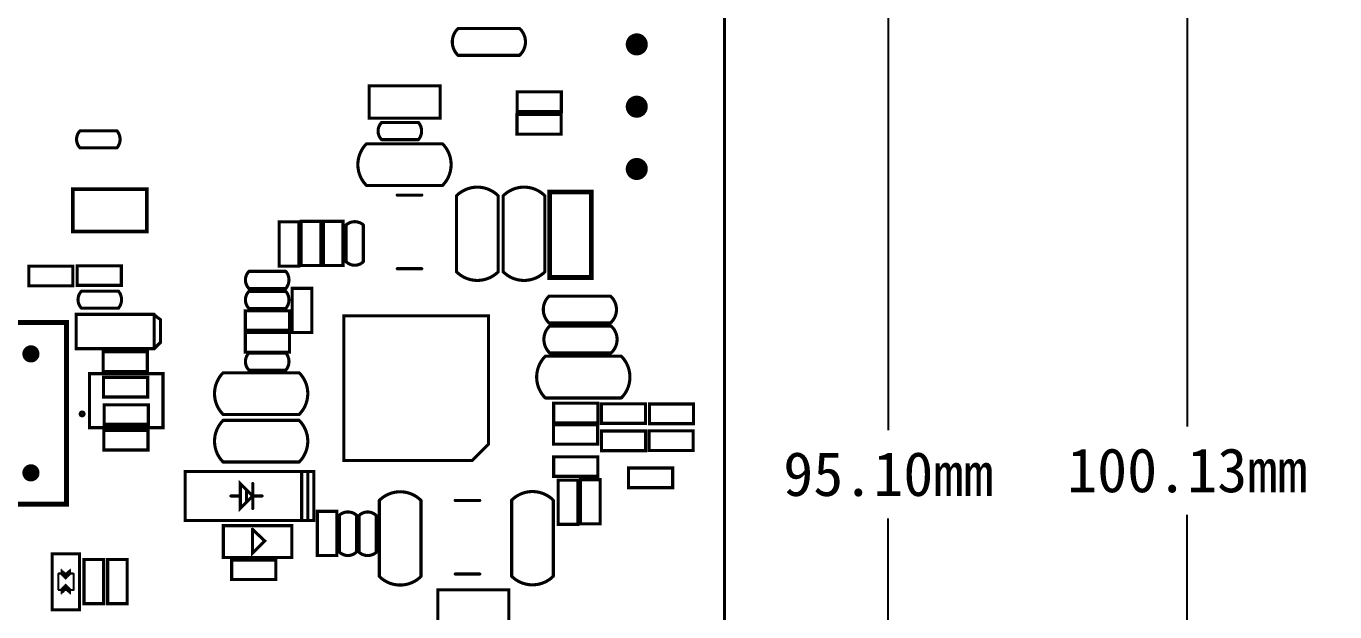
# Model space of a CAD drawing. Extents: x -62 to 25, y -8 to 106.
# Drawn here: x -28.5 to 24.9, y 44.3 to 68.2 of the extents above; entities that cross this region are included whole.
import ezdxf

# ---------------------------------------------------------------- set-up
doc = ezdxf.new("R2010")
doc.units = 0
doc.header["$MEASUREMENT"] = 0
for name, pattern in [('KEEPOUT_00001000$0', [2, 1, 1]), ('TRMIDX_0', [2, 1, 1]), ('TRMIDX_1', [2, 1, 1])]:
    doc.linetypes.add(name, pattern=pattern)
doc.layers.get('0').update_dxf_attribs({"linetype": 'CONTINUOUS'})
doc.layers.get('Defpoints').update_dxf_attribs({"linetype": 'CONTINUOUS'})
for name, color, linetype in [('BOARD_OUTLINE_00', 254, 'CONTINUOUS'), ('DRIL_NPLTE_THRU_01', 3, 'CONTINUOUS'), ('DRIL_PLTE_THRU_01', 3, 'CONTINUOUS'), ('DRIL_SYMBOL', 254, 'CONTINUOUS'), ('KEEPOUT_01', 130, 'CONTINUOUS'), ('PART_TOP_2DLINE_00', 254, 'CONTINUOUS'), ('PART_TOP_2DLINE_01', 254, 'CONTINUOUS'), ('PART_TOP_2DLINE_126', 254, 'CONTINUOUS'), ('PART_TOP_COPPER_01', 254, 'CONTINUOUS')]:
    doc.layers.add(name, color=color, linetype=linetype)
doc.dimstyles.get("Standard").update_dxf_attribs({"dimscale": 10, "dimtxt": 0.18, "dimasz": 0.18, "dimexe": 0.18, "dimexo": 0.0625, "dimgap": 0.09, "dimtad": 0, "dimtih": 1, "dimtoh": 1, "dimzin": 0, "dimdsep": 46, "dimtxsty": 'Standard', "dimcen": 0.09, "dimadec": 0, "dimazin": 0, "dimtfac": 1, "dimtofl": 0, "dimtmove": 0, "dimatfit": 3, "dimfxl": 1, "dimtolj": 1, "dimtzin": 0, "dimarcsym": 0})

# ---------------------------------------------------------------- blocks, each defined once
blk = doc.blocks.new('BOARD_119')
at = {"layer": 'BOARD_OUTLINE_00', "const_width": 0.127}
blk.add_lwpolyline([(25.8826, -10.668, -0.4142136), (27.9146, -8.636), (56.7436, -8.636, -0.4142136), (58.7756, -10.668), (58.7756, -106.7308, -0.4142136), (56.7436, -108.7628), (27.9146, -108.7628, -0.4142136), (25.8826, -106.7308)], format="xyb", close=True, dxfattribs=at)
blk = doc.blocks.new('SMOOTH_0$127')
at = {"const_width": 0.0635}
blk.add_lwpolyline([(-0.03175, 0, 1), (0.03175, 0, 1)], format="xyb", close=True, dxfattribs=at)
blk = doc.blocks.new('PART_BODY_TOP_63')
at = {"layer": 'PART_TOP_2DLINE_126', "const_width": 0.127}
blk.add_lwpolyline([(-0.898, 0.408), (-0.898, -0.392), (0.902, -0.392), (0.902, 0.408)], close=True, dxfattribs=at)
at = {"layer": 'PART_TOP_2DLINE_126'}
for p in [(-0.898, 0.408), (0.902, 0.408), (-0.898, -0.392), (0.902, -0.392)]:
    blk.add_blockref('SMOOTH_0$127', p, dxfattribs=at)
blk = doc.blocks.new('DRIL_HOLE_0')
blk.add_lwpolyline([(0, 0, 1), (0, 0, 1)], format="xyb", close=True)
blk = doc.blocks.new('STK_TOP_6')
at = {"layer": 'DRIL_PLTE_THRU_01'}
blk.add_blockref('DRIL_HOLE_0', (0, 0), dxfattribs=at)
blk = doc.blocks.new('SYM_TOP_8')
for name, p in [('PART_BODY_TOP_63', (0, 0)), ('STK_TOP_6', (-0.448, 0.008)), ('STK_TOP_6', (0.452, 0.008))]:
    blk.add_blockref(name, p)
blk = doc.blocks.new('PART_TOP_15')
blk.add_blockref('SYM_TOP_8', (0, 0))
blk = doc.blocks.new('PART_TOP_16')
blk.add_blockref('SYM_TOP_8', (0, 0))
blk = doc.blocks.new('PART_TOP_17')
blk.add_blockref('SYM_TOP_8', (0, 0))
blk = doc.blocks.new('PART_TOP_18')
blk.add_blockref('SYM_TOP_8', (0, 0))
blk = doc.blocks.new('PART_BODY_TOP_89')
at = {"layer": 'PART_TOP_2DLINE_01', "const_width": 0.127}
blk.add_lwpolyline([(-1.4351, -0.6604), (-1.4351, 0), (-1.4351, 0.6604), (1.4605, 0.6604), (1.4605, -0.6604)], close=True, dxfattribs=at)
at = {"layer": 'PART_TOP_2DLINE_01'}
for p in [(-1.4351, 0), (-1.4351, -0.6604)]:
    blk.add_blockref('SMOOTH_0$127', p, dxfattribs=at)
blk = doc.blocks.new('STK_TOP_324')
at = {"layer": 'DRIL_PLTE_THRU_01'}
blk.add_blockref('DRIL_HOLE_0', (0, 0), dxfattribs=at)
blk = doc.blocks.new('SYM_TOP_26')
for name, p in [('PART_BODY_TOP_89', (0, 0)), ('STK_TOP_324', (-0.8255, 0)), ('STK_TOP_324', (0.8255, 0))]:
    blk.add_blockref(name, p)
blk = doc.blocks.new('PART_TOP_23')
blk.add_blockref('SYM_TOP_26', (0, 0))
blk = doc.blocks.new('PART_TOP_24')
blk.add_blockref('SYM_TOP_26', (0, 0))
blk = doc.blocks.new('PART_BODY_TOP_73')
at = {"layer": 'PART_TOP_2DLINE_126', "const_width": 0.127}
blk.add_lwpolyline([(-1.5, -1.1), (-1.5, 1.1), (1.5, 1.1), (1.5, -1.1)], close=True, dxfattribs=at)
blk.add_lwpolyline([(-1.878, -0.541, 1), (-1.723, -0.541, 1)], format="xyb", close=True, dxfattribs=at)
at = {"layer": 'PART_TOP_2DLINE_126'}
for p in [(-1.5, 1.1), (1.5, 1.1), (-1.5, -1.1), (1.5, -1.1)]:
    blk.add_blockref('SMOOTH_0$127', p, dxfattribs=at)
blk = doc.blocks.new('STK_TOP_140')
at = {"layer": 'DRIL_PLTE_THRU_01'}
blk.add_blockref('DRIL_HOLE_0', (0, 0), dxfattribs=at)
blk = doc.blocks.new('SYM_TOP_10')
for name, p in [('PART_BODY_TOP_73', (0, 0)), ('STK_TOP_140', (-0.85, 0.55)), ('STK_TOP_140', (0.85, 0.55)), ('STK_TOP_140', (-0.85, -0.55)), ('STK_TOP_140', (0.85, -0.55))]:
    blk.add_blockref(name, p)
blk = doc.blocks.new('PART_TOP_25')
blk.add_blockref('SYM_TOP_10', (0, 0))
blk = doc.blocks.new('STK_TOP_519')
at = {"layer": 'DRIL_PLTE_THRU_01'}
blk.add_blockref('DRIL_HOLE_0', (0, 0), dxfattribs=at)
blk = doc.blocks.new('SYM_TOP_43')
blk.add_blockref('STK_TOP_519', (0, 0))
blk = doc.blocks.new('PART_TOP_26')
blk.add_blockref('SYM_TOP_43', (0, 0))
blk = doc.blocks.new('PART_TOP_27')
blk.add_blockref('SYM_TOP_43', (0, 0))
blk = doc.blocks.new('PART_TOP_28')
blk.add_blockref('SYM_TOP_43', (0, 0))
blk = doc.blocks.new('SMOOTH_0$0254')
at = {"const_width": 0.0127}
blk.add_lwpolyline([(-0.00635, 0, 1), (0.00635, 0, 1)], format="xyb", close=True, dxfattribs=at)
blk = doc.blocks.new('SMOOTH_0$0508')
at = {"const_width": 0.0254}
blk.add_lwpolyline([(-0.0127, 0, 1), (0.0127, 0, 1)], format="xyb", close=True, dxfattribs=at)
blk = doc.blocks.new('PART_BODY_TOP_135')
at = {"layer": 'KEEPOUT_01', "linetype": 'KEEPOUT_00001000$0'}
blk.add_lwpolyline([(-0.32258, 0.31496), (-0.32258, -0.32004), (0.32512, -0.32004), (0.32512, 0.31496)], close=True, dxfattribs=at)
at = {"layer": 'PART_TOP_2DLINE_00', "const_width": 0.127}
blk.add_lwpolyline([(1.143, -0.5588), (1.143, 0.5588), (-1.143, 0.5588), (-1.143, -0.5588)], close=True, dxfattribs=at)
at = {"layer": 'PART_TOP_COPPER_01', "linetype": 'TRMIDX_0', "const_width": 0.0508}
for points in [[(-0.3048, 0.1905), (-0.4953, 0.1905)], [(-0.2667, 0.1524), (-0.4572, 0.1524)], [(-0.2413, 0.1143), (-0.4318, 0.1143)], [(-0.2159, 0.0889), (-0.4064, 0.0889)], [(-0.1905, 0.0635), (-0.381, 0.0635)], [(-0.1524, 0.0381), (-0.3429, 0.0381)], [(-0.1397, -0.0127), (-0.3302, -0.0127)], [(-0.127, 0.0127), (-0.3175, 0.0127)], [(-0.3048, -0.1778), (-0.4953, -0.1778)], [(-0.2667, -0.1397), (-0.4572, -0.1397)], [(-0.2286, -0.1016), (-0.4191, -0.1016)], [(-0.2032, -0.0635), (-0.3937, -0.0635)], [(-0.1651, -0.0381), (-0.3556, -0.0381)]]:
    blk.add_lwpolyline(points, dxfattribs=at)
at = {"layer": 'PART_TOP_COPPER_01', "linetype": 'TRMIDX_0', "const_width": 0.0254}
for points in [[(-0.3556, -0.2667), (-0.08255, 0.00635), (-0.36195, 0.28575), (-0.36195, -0.254), (-0.3556, -0.254)], [(-0.3048, -0.1651), (-0.1397, 0), (-0.31115, 0.17145), (-0.31115, -0.1524), (-0.3048, -0.1524)]]:
    blk.add_lwpolyline(points, close=True, dxfattribs=at)
at = {"layer": 'PART_TOP_COPPER_01', "linetype": 'TRMIDX_1', "const_width": 0.0254}
for points in [[(0.3683, 0.2794), (0.09525, 0.00635), (0.37465, -0.27305), (0.37465, 0.2667), (0.3683, 0.2667)], [(0.3175, 0.1778), (0.1524, 0.0127), (0.32385, -0.15875), (0.32385, 0.1651), (0.3175, 0.1651)]]:
    blk.add_lwpolyline(points, close=True, dxfattribs=at)
at = {"layer": 'PART_TOP_COPPER_01', "linetype": 'TRMIDX_1', "const_width": 0.0508}
for points in [[(0.1397, 0), (0.3302, 0)], [(0.1524, 0.0254), (0.3429, 0.0254)], [(0.1651, -0.0254), (0.3556, -0.0254)], [(0.1778, 0.0508), (0.3683, 0.0508)], [(0.2159, 0.0762), (0.4064, 0.0762)], [(0.2413, 0.1143), (0.4318, 0.1143)], [(0.2794, 0.1524), (0.4699, 0.1524)], [(0.3175, 0.1905), (0.508, 0.1905)], [(0.2032, -0.0508), (0.3937, -0.0508)], [(0.2286, -0.0762), (0.4191, -0.0762)], [(0.254, -0.1016), (0.4445, -0.1016)], [(0.2794, -0.1397), (0.4699, -0.1397)], [(0.3175, -0.1778), (0.508, -0.1778)]]:
    blk.add_lwpolyline(points, dxfattribs=at)
at = {"layer": 'PART_TOP_2DLINE_00'}
for p in [(-1.143, 0.5588), (1.143, 0.5588), (-1.143, -0.5588), (1.143, -0.5588)]:
    blk.add_blockref('SMOOTH_0$127', p, dxfattribs=at)
at = {"layer": 'PART_TOP_COPPER_01'}
for name, p in [('SMOOTH_0$0508', (-0.4953, 0.1905)), ('SMOOTH_0$0508', (-0.4572, 0.1524)), ('SMOOTH_0$0508', (-0.4318, 0.1143)), ('SMOOTH_0$0508', (-0.4064, 0.0889)), ('SMOOTH_0$0508', (-0.381, 0.0635)), ('SMOOTH_0$0254', (-0.36195, 0.28575)), ('SMOOTH_0$0508', (-0.3429, 0.0381)), ('SMOOTH_0$0508', (-0.3302, -0.0127)), ('SMOOTH_0$0508', (-0.3175, 0.0127)), ('SMOOTH_0$0508', (-0.3048, 0.1905)), ('SMOOTH_0$0254', (-0.31115, 0.17145)), ('SMOOTH_0$0508', (-0.2667, 0.1524)), ('SMOOTH_0$0508', (-0.2413, 0.1143)), ('SMOOTH_0$0508', (-0.2159, 0.0889)), ('SMOOTH_0$0508', (-0.1905, 0.0635)), ('SMOOTH_0$0508', (-0.1524, 0.0381)), ('SMOOTH_0$0508', (-0.1397, -0.0127)), ('SMOOTH_0$0508', (-0.127, 0.0127)), ('SMOOTH_0$0254', (-0.1397, 0)), ('SMOOTH_0$0254', (-0.08255, 0.00635)), ('SMOOTH_0$0254', (0.09525, 0.00635)), ('SMOOTH_0$0508', (0.1397, 0)), ('SMOOTH_0$0508', (0.1524, 0.0254)), ('SMOOTH_0$0254', (0.1524, 0.0127)), ('SMOOTH_0$0508', (0.1651, -0.0254)), ('SMOOTH_0$0508', (0.1778, 0.0508)), ('SMOOTH_0$0508', (0.2159, 0.0762)), ('SMOOTH_0$0508', (0.2413, 0.1143)), ('SMOOTH_0$0508', (0.2794, 0.1524)), ('SMOOTH_0$0508', (0.3175, 0.1905)), ('SMOOTH_0$0254', (0.3175, 0.1778)), ('SMOOTH_0$0254', (0.3175, 0.1651)), ('SMOOTH_0$0508', (0.3302, 0)), ('SMOOTH_0$0254', (0.32385, 0.1651)), ('SMOOTH_0$0508', (0.3429, 0.0254)), ('SMOOTH_0$0508', (0.3556, -0.0254)), ('SMOOTH_0$0508', (0.3683, 0.0508)), ('SMOOTH_0$0254', (0.3683, 0.2794)), ('SMOOTH_0$0254', (0.3683, 0.2667)), ('SMOOTH_0$0254', (0.37465, 0.2667)), ('SMOOTH_0$0508', (0.4064, 0.0762)), ('SMOOTH_0$0508', (0.4318, 0.1143)), ('SMOOTH_0$0508', (0.4699, 0.1524)), ('SMOOTH_0$0508', (0.508, 0.1905)), ('SMOOTH_0$0508', (-0.4953, -0.1778)), ('SMOOTH_0$0508', (-0.4572, -0.1397)), ('SMOOTH_0$0508', (-0.4191, -0.1016)), ('SMOOTH_0$0508', (-0.3937, -0.0635)), ('SMOOTH_0$0508', (-0.3556, -0.0381)), ('SMOOTH_0$0254', (-0.36195, -0.254)), ('SMOOTH_0$0254', (-0.3556, -0.254)), ('SMOOTH_0$0254', (-0.3556, -0.2667)), ('SMOOTH_0$0508', (-0.3048, -0.1778)), ('SMOOTH_0$0254', (-0.31115, -0.1524)), ('SMOOTH_0$0254', (-0.3048, -0.1524)), ('SMOOTH_0$0254', (-0.3048, -0.1651)), ('SMOOTH_0$0508', (-0.2667, -0.1397)), ('SMOOTH_0$0508', (-0.2286, -0.1016)), ('SMOOTH_0$0508', (-0.2032, -0.0635)), ('SMOOTH_0$0508', (-0.1651, -0.0381)), ('SMOOTH_0$0508', (0.2032, -0.0508)), ('SMOOTH_0$0508', (0.2286, -0.0762)), ('SMOOTH_0$0508', (0.254, -0.1016)), ('SMOOTH_0$0508', (0.2794, -0.1397)), ('SMOOTH_0$0508', (0.3175, -0.1778)), ('SMOOTH_0$0254', (0.32385, -0.15875)), ('SMOOTH_0$0254', (0.37465, -0.27305)), ('SMOOTH_0$0508', (0.3937, -0.0508)), ('SMOOTH_0$0508', (0.4191, -0.0762)), ('SMOOTH_0$0508', (0.4445, -0.1016)), ('SMOOTH_0$0508', (0.4699, -0.1397)), ('SMOOTH_0$0508', (0.508, -0.1778))]:
    blk.add_blockref(name, p, dxfattribs=at)
blk = doc.blocks.new('STK_TOP_534')
at = {"layer": 'DRIL_PLTE_THRU_01'}
blk.add_blockref('DRIL_HOLE_0', (0, 0), dxfattribs=at)
blk = doc.blocks.new('SYM_TOP_41')
for name, p in [('PART_BODY_TOP_135', (0, 0)), ('STK_TOP_534', (-0.635, 0)), ('STK_TOP_534', (0.635, 0))]:
    blk.add_blockref(name, p)
blk = doc.blocks.new('PART_TOP_29')
blk.add_blockref('SYM_TOP_41', (0, 0))
blk = doc.blocks.new('PART_BODY_TOP_58')
at = {"layer": 'PART_TOP_2DLINE_126', "const_width": 0.127}
blk.add_lwpolyline([(0.755, -0.347, 0.414214), (0.755, 0.353), (-0.745, 0.353, 0.373387), (-0.745, -0.347)], format="xyb", close=True, dxfattribs=at)
at = {"layer": 'PART_TOP_2DLINE_126'}
for p in [(-0.745, 0.353), (0.755, 0.353), (-0.745, -0.347), (0.755, -0.347)]:
    blk.add_blockref('SMOOTH_0$127', p, dxfattribs=at)
blk = doc.blocks.new('SYM_TOP_3')
for name, p in [('PART_BODY_TOP_58', (0, 0)), ('STK_TOP_6', (-0.445, 0.003)), ('STK_TOP_6', (0.455, 0.003))]:
    blk.add_blockref(name, p)
blk = doc.blocks.new('PART_TOP_30')
blk.add_blockref('SYM_TOP_3', (0, 0))
blk = doc.blocks.new('PART_TOP_31')
blk.add_blockref('SYM_TOP_8', (0, 0))
blk = doc.blocks.new('PART_TOP_32')
blk.add_blockref('SYM_TOP_8', (0, 0))
blk = doc.blocks.new('PART_TOP_33')
blk.add_blockref('SYM_TOP_8', (0, 0))
blk = doc.blocks.new('PART_BODY_TOP_62')
at = {"layer": 'PART_TOP_2DLINE_126', "const_width": 0.127}
blk.add_lwpolyline([(-1.397, 0.66), (1.397, 0.66), (1.397, -0.635), (-1.397, -0.635)], close=True, dxfattribs=at)
blk.add_lwpolyline([(-0.212, 0.513), (-0.212, -0.465), (0.291, 0.039), (-0.21, 0.513)], dxfattribs=at)
at = {"layer": 'PART_TOP_2DLINE_126'}
for p in [(-1.397, 0.66), (-0.212, 0.513), (-0.21, 0.513), (1.397, 0.66), (0.291, 0.039), (-0.212, -0.465), (-1.397, -0.635), (1.397, -0.635)]:
    blk.add_blockref('SMOOTH_0$127', p, dxfattribs=at)
blk = doc.blocks.new('STK_TOP_18')
at = {"layer": 'DRIL_PLTE_THRU_01'}
blk.add_blockref('DRIL_HOLE_0', (0, 0), dxfattribs=at)
blk = doc.blocks.new('SYM_TOP_7')
for name, p in [('PART_BODY_TOP_62', (0, 0)), ('STK_TOP_18', (-0.762, 0)), ('STK_TOP_18', (0.762, 0))]:
    blk.add_blockref(name, p)
blk = doc.blocks.new('PART_TOP_36')
blk.add_blockref('SYM_TOP_7', (0, 0))
blk = doc.blocks.new('PART_TOP_37')
blk.add_blockref('SYM_TOP_8', (0, 0))
blk = doc.blocks.new('PART_TOP_38')
blk.add_blockref('SYM_TOP_43', (0, 0))
blk = doc.blocks.new('PART_TOP_39')
blk.add_blockref('SYM_TOP_43', (0, 0))
blk = doc.blocks.new('PART_TOP_40')
blk.add_blockref('SYM_TOP_43', (0, 0))
blk = doc.blocks.new('PART_TOP_44')
blk.add_blockref('SYM_TOP_8', (0, 0))
blk = doc.blocks.new('PART_TOP_45')
blk.add_blockref('SYM_TOP_8', (0, 0))
blk = doc.blocks.new('PART_BODY_TOP_85')
at = {"layer": 'PART_TOP_2DLINE_126', "const_width": 0.127}
blk.add_lwpolyline([(1.238, -0.559, 0.432739), (1.238, 0.541), (-1.262, 0.541, 0.450467), (-1.262, -0.559)], format="xyb", close=True, dxfattribs=at)
at = {"layer": 'PART_TOP_2DLINE_126'}
for p in [(-1.262, 0.541), (1.238, 0.541), (-1.262, -0.559), (1.238, -0.559)]:
    blk.add_blockref('SMOOTH_0$127', p, dxfattribs=at)
blk = doc.blocks.new('STK_TOP_236')
at = {"layer": 'DRIL_PLTE_THRU_01'}
blk.add_blockref('DRIL_HOLE_0', (0, 0), dxfattribs=at)
blk = doc.blocks.new('SYM_TOP_22')
for name, p in [('PART_BODY_TOP_85', (0, 0)), ('STK_TOP_236', (-0.812, -0.009)), ('STK_TOP_236', (0.788, -0.009))]:
    blk.add_blockref(name, p)
blk = doc.blocks.new('PART_TOP_46')
blk.add_blockref('SYM_TOP_22', (0, 0))
blk = doc.blocks.new('PART_BODY_TOP_124')
at = {"layer": 'PART_TOP_2DLINE_126', "const_width": 0.127}
blk.add_lwpolyline([(1.538, 0.691), (1.828, 0.471), (1.828, -0.449), (1.568, -0.709), (-1.612, -0.709), (-1.612, 0.691)], close=True, dxfattribs=at)
blk.add_lwpolyline([(1.568, -0.699), (1.568, 0.693)], dxfattribs=at)
at = {"layer": 'PART_TOP_2DLINE_126'}
for p in [(-1.612, 0.691), (1.538, 0.691), (1.568, 0.693), (1.828, 0.471), (1.828, -0.449), (-1.612, -0.709), (1.568, -0.699), (1.568, -0.709)]:
    blk.add_blockref('SMOOTH_0$127', p, dxfattribs=at)
blk = doc.blocks.new('STK_TOP_8')
at = {"layer": 'DRIL_PLTE_THRU_01'}
blk.add_blockref('DRIL_HOLE_0', (0, 0), dxfattribs=at)
blk = doc.blocks.new('SYM_TOP_34')
for name, p in [('PART_BODY_TOP_124', (0, 0)), ('STK_TOP_8', (-1.127, -0.009)), ('STK_TOP_8', (1.103, -0.009))]:
    blk.add_blockref(name, p)
blk = doc.blocks.new('PART_TOP_51')
blk.add_blockref('SYM_TOP_34', (0, 0))
blk = doc.blocks.new('PART_TOP_52')
blk.add_blockref('SYM_TOP_3', (0, 0))
blk = doc.blocks.new('PART_BODY_TOP_59')
at = {"layer": 'PART_TOP_2DLINE_126', "const_width": 0.127}
blk.add_lwpolyline([(-1.55, 0.85, 0.414214), (-1.55, -0.85), (1.55, -0.85, 0.414214), (1.55, 0.85)], format="xyb", close=True, dxfattribs=at)
at = {"layer": 'PART_TOP_2DLINE_126'}
for p in [(-1.55, 0.85), (1.55, 0.85), (-1.55, -0.85), (1.55, -0.85)]:
    blk.add_blockref('SMOOTH_0$127', p, dxfattribs=at)
blk = doc.blocks.new('STK_TOP_7')
at = {"layer": 'DRIL_PLTE_THRU_01'}
blk.add_blockref('DRIL_HOLE_0', (0, 0), dxfattribs=at)
blk = doc.blocks.new('SYM_TOP_4')
for name, p in [('PART_BODY_TOP_59', (0, 0)), ('STK_TOP_7', (-0.95, 0)), ('STK_TOP_7', (0.95, 0))]:
    blk.add_blockref(name, p)
blk = doc.blocks.new('PART_TOP_53')
blk.add_blockref('SYM_TOP_4', (0, 0))
blk = doc.blocks.new('PART_BODY_TOP_80')
at = {"layer": 'PART_TOP_2DLINE_126', "const_width": 0.127}
blk.add_lwpolyline([(-2.95, -2.95), (-2.95, 2.286), (-2.286, 2.95), (2.95, 2.95), (2.95, -2.95)], close=True, dxfattribs=at)
at = {"layer": 'PART_TOP_2DLINE_126'}
for p in [(-2.286, 2.95), (2.95, 2.95), (-2.95, 2.286), (-2.95, -2.95), (2.95, -2.95)]:
    blk.add_blockref('SMOOTH_0$127', p, dxfattribs=at)
blk = doc.blocks.new('STK_TOP_229')
at = {"layer": 'DRIL_PLTE_THRU_01'}
blk.add_blockref('DRIL_HOLE_0', (0, 0), dxfattribs=at)
blk = doc.blocks.new('STK_TOP_228')
at = {"layer": 'DRIL_PLTE_THRU_01'}
blk.add_blockref('DRIL_HOLE_0', (0, 0), dxfattribs=at)
blk = doc.blocks.new('STK_TOP_230')
at = {"layer": 'DRIL_PLTE_THRU_01'}
blk.add_blockref('DRIL_HOLE_0', (0, 0), dxfattribs=at)
blk = doc.blocks.new('SYM_TOP_17')
for name, p in [('PART_BODY_TOP_80', (0, 0)), ('STK_TOP_228', (-2.2, 2.95)), ('STK_TOP_228', (-1.8, 2.95)), ('STK_TOP_228', (-1.4, 2.95)), ('STK_TOP_228', (-1, 2.95)), ('STK_TOP_228', (-0.6, 2.95)), ('STK_TOP_228', (-0.2, 2.95)), ('STK_TOP_228', (0.2, 2.95)), ('STK_TOP_228', (0.6, 2.95)), ('STK_TOP_228', (1, 2.95)), ('STK_TOP_228', (1.4, 2.95)), ('STK_TOP_228', (1.8, 2.95)), ('STK_TOP_228', (2.2, 2.95)), ('STK_TOP_229', (-2.95, 2.2)), ('STK_TOP_229', (2.95, 2.2)), ('STK_TOP_229', (-2.95, 1.8)), ('STK_TOP_229', (2.95, 1.8)), ('STK_TOP_229', (-2.95, 1.4)), ('STK_TOP_229', (2.95, 1.4)), ('STK_TOP_229', (-2.95, 1)), ('STK_TOP_229', (-2.95, 0.6)), ('STK_TOP_229', (2.95, 1)), ('STK_TOP_229', (2.95, 0.6)), ('STK_TOP_229', (-2.95, 0.2)), ('STK_TOP_230', (0, 0)), ('STK_TOP_229', (2.95, 0.2)), ('STK_TOP_229', (-2.95, -0.2)), ('STK_TOP_229', (2.95, -0.2)), ('STK_TOP_229', (-2.95, -0.6)), ('STK_TOP_229', (-2.95, -1)), ('STK_TOP_229', (2.95, -0.6)), ('STK_TOP_229', (2.95, -1)), ('STK_TOP_229', (-2.95, -1.4)), ('STK_TOP_229', (2.95, -1.4)), ('STK_TOP_229', (-2.95, -1.8)), ('STK_TOP_229', (2.95, -1.8)), ('STK_TOP_229', (-2.95, -2.2)), ('STK_TOP_229', (2.95, -2.2)), ('STK_TOP_228', (-2.2, -2.95)), ('STK_TOP_228', (-1.8, -2.95)), ('STK_TOP_228', (-1.4, -2.95)), ('STK_TOP_228', (-1, -2.95)), ('STK_TOP_228', (-0.6, -2.95)), ('STK_TOP_228', (-0.2, -2.95)), ('STK_TOP_228', (0.2, -2.95)), ('STK_TOP_228', (0.6, -2.95)), ('STK_TOP_228', (1, -2.95)), ('STK_TOP_228', (1.4, -2.95)), ('STK_TOP_228', (1.8, -2.95)), ('STK_TOP_228', (2.2, -2.95))]:
    blk.add_blockref(name, p)
blk = doc.blocks.new('PART_TOP_54')
blk.add_blockref('SYM_TOP_17', (0, 0))
blk = doc.blocks.new('PART_TOP_63')
blk.add_blockref('SYM_TOP_8', (0, 0))
blk = doc.blocks.new('PART_TOP_64')
blk.add_blockref('SYM_TOP_8', (0, 0))
blk = doc.blocks.new('PART_TOP_65')
blk.add_blockref('SYM_TOP_8', (0, 0))
blk = doc.blocks.new('PART_TOP_66')
blk.add_blockref('SYM_TOP_8', (0, 0))
blk = doc.blocks.new('PART_TOP_67')
blk.add_blockref('SYM_TOP_4', (0, 0))
blk = doc.blocks.new('PART_TOP_68')
blk.add_blockref('SYM_TOP_8', (0, 0))
blk = doc.blocks.new('PART_TOP_69')
blk.add_blockref('SYM_TOP_4', (0, 0))
blk = doc.blocks.new('PART_TOP_70')
blk.add_blockref('SYM_TOP_8', (0, 0))
blk = doc.blocks.new('PART_BODY_TOP_60')
at = {"layer": 'PART_TOP_2DLINE_126', "const_width": 0.127}
blk.add_lwpolyline([(2.75, 1), (-2.5, 1), (-2.5, -1), (2.75, -1)], close=True, dxfattribs=at)
for points in [[(0.254, 0), (-0.254, 0.508), (-0.254, -0.508), (0.254, 0)], [(0.254, 0.508), (0.254, -0.508)], [(2.25, 1), (2.25, -1)], [(2.5, 1), (2.5, -1)], [(-0.254, 0), (-0.635, 0)], [(0, 0.254), (0, -0.254)], [(0.635, 0), (0.254, 0)]]:
    blk.add_lwpolyline(points, dxfattribs=at)
at = {"layer": 'PART_TOP_2DLINE_126'}
for p in [(-2.5, 1), (-0.254, 0.508), (0.254, 0.508), (2.25, 1), (2.5, 1), (2.75, 1), (-0.635, 0), (-0.254, 0), (0, 0.254), (0.254, 0), (0.254, 0), (0.254, 0), (0.635, 0), (-0.254, -0.508), (0, -0.254), (0.254, -0.508), (-2.5, -1), (2.25, -1), (2.5, -1), (2.75, -1)]:
    blk.add_blockref('SMOOTH_0$127', p, dxfattribs=at)
blk = doc.blocks.new('STK_TOP_48')
at = {"layer": 'DRIL_PLTE_THRU_01'}
blk.add_blockref('DRIL_HOLE_0', (0, 0), dxfattribs=at)
blk = doc.blocks.new('SYM_TOP_5')
for name, p in [('PART_BODY_TOP_60', (0, 0)), ('STK_TOP_48', (-1.524, 0)), ('STK_TOP_48', (1.524, 0))]:
    blk.add_blockref(name, p)
blk = doc.blocks.new('PART_TOP_71')
blk.add_blockref('SYM_TOP_5', (0, 0))
blk = doc.blocks.new('PART_TOP_72')
blk.add_blockref('SYM_TOP_4', (0, 0))
blk = doc.blocks.new('PART_TOP_73')
blk.add_blockref('SYM_TOP_4', (0, 0))
blk = doc.blocks.new('PART_TOP_74')
blk.add_blockref('SYM_TOP_4', (0, 0))
blk = doc.blocks.new('PART_BODY_TOP_88')
at = {"layer": 'PART_TOP_2DLINE_01', "const_width": 0.127}
for points in [[(-0.5, 1.5), (0.5, 1.5)], [(-0.5, -1.5), (0.5, -1.5)]]:
    blk.add_lwpolyline(points, dxfattribs=at)
at = {"layer": 'PART_TOP_2DLINE_01'}
for p in [(-0.5, 1.5), (0.5, 1.5), (-0.5, -1.5), (0.5, -1.5)]:
    blk.add_blockref('SMOOTH_0$127', p, dxfattribs=at)
blk = doc.blocks.new('STK_TOP_323')
at = {"layer": 'DRIL_PLTE_THRU_01'}
blk.add_blockref('DRIL_HOLE_0', (0, 0), dxfattribs=at)
blk = doc.blocks.new('SYM_TOP_25')
for name, p in [('PART_BODY_TOP_88', (0, 0)), ('STK_TOP_323', (-1.139, 0)), ('STK_TOP_323', (1.103, 0))]:
    blk.add_blockref(name, p)
blk = doc.blocks.new('PART_TOP_76')
blk.add_blockref('SYM_TOP_25', (0, 0))
blk = doc.blocks.new('PART_TOP_77')
blk.add_blockref('SYM_TOP_8', (0, 0))
blk = doc.blocks.new('PART_TOP_78')
blk.add_blockref('SYM_TOP_4', (0, 0))
blk = doc.blocks.new('PART_TOP_79')
blk.add_blockref('SYM_TOP_3', (0, 0))
blk = doc.blocks.new('PART_TOP_80')
blk.add_blockref('SYM_TOP_4', (0, 0))
blk = doc.blocks.new('PART_TOP_81')
blk.add_blockref('SYM_TOP_3', (0, 0))
blk = doc.blocks.new('PART_TOP_82')
blk.add_blockref('SYM_TOP_3', (0, 0))
blk = doc.blocks.new('PART_TOP_83')
blk.add_blockref('SYM_TOP_8', (0, 0))
blk = doc.blocks.new('PART_TOP_84')
blk.add_blockref('SYM_TOP_8', (0, 0))
blk = doc.blocks.new('PART_TOP_85')
blk.add_blockref('SYM_TOP_3', (0, 0))
blk = doc.blocks.new('PART_TOP_86')
blk.add_blockref('SYM_TOP_22', (0, 0))
blk = doc.blocks.new('PART_TOP_87')
blk.add_blockref('SYM_TOP_22', (0, 0))
blk = doc.blocks.new('PART_TOP_88')
blk.add_blockref('SYM_TOP_8', (0, 0))
blk = doc.blocks.new('PART_TOP_89')
blk.add_blockref('SYM_TOP_3', (0, 0))
blk = doc.blocks.new('PART_TOP_90')
blk.add_blockref('SYM_TOP_8', (0, 0))
blk = doc.blocks.new('PART_TOP_91')
blk.add_blockref('SYM_TOP_8', (0, 0))
blk = doc.blocks.new('PART_TOP_92')
blk.add_blockref('SYM_TOP_8', (0, 0))
blk = doc.blocks.new('PART_TOP_93')
blk.add_blockref('SYM_TOP_8', (0, 0))
blk = doc.blocks.new('SMOOTH_0$1499993333')
at = {"const_width": 0.075}
blk.add_lwpolyline([(-0.037, 0, 1), (0.037, 0, 1)], format="xyb", close=True, dxfattribs=at)
blk = doc.blocks.new('PART_BODY_TOP_93')
at = {"layer": 'PART_TOP_2DLINE_126', "const_width": 0.15}
blk.add_lwpolyline([(0.999, 3.005), (2.725, 3.005), (2.725, -0.012), (0.999, -0.012)], close=True, dxfattribs=at)
at = {"layer": 'PART_TOP_2DLINE_126'}
for p in [(0.999, 3.005), (2.725, 3.005), (0.999, -0.012), (2.725, -0.012)]:
    blk.add_blockref('SMOOTH_0$1499993333', p, dxfattribs=at)
blk = doc.blocks.new('STK_TOP_31')
at = {"layer": 'DRIL_PLTE_THRU_01'}
blk.add_blockref('DRIL_HOLE_0', (0, 0), dxfattribs=at)
blk = doc.blocks.new('SYM_TOP_30')
for name, p in [('PART_BODY_TOP_93', (0, 0)), ('STK_TOP_31', (0.59044, 2.38864)), ('STK_TOP_31', (3.17391, 2.38864)), ('STK_TOP_31', (0.59044, 1.43864)), ('STK_TOP_31', (0.59044, 0.48864)), ('STK_TOP_31', (3.17391, 0.48864))]:
    blk.add_blockref(name, p)
blk = doc.blocks.new('PART_TOP_98')
blk.add_blockref('SYM_TOP_30', (0, 0))
blk = doc.blocks.new('PART_TOP_99')
blk.add_blockref('SYM_TOP_3', (0, 0))
blk = doc.blocks.new('PART_TOP_100')
blk.add_blockref('SYM_TOP_8', (0, 0))
blk = doc.blocks.new('DRIL_SYMBOL_0$899998')
at = {"layer": 'DRIL_SYMBOL', "const_width": 0.0508}
for points in [[(-0.254, 0), (0.254, 0)], [(0, -0.254), (0, 0.254)]]:
    blk.add_lwpolyline(points, dxfattribs=at)
blk = doc.blocks.new('DRIL_HOLE_0$899998')
at = {"const_width": 0.45}
blk.add_lwpolyline([(-0.225, 0, 1), (0.225, 0, 1)], format="xyb", close=True, dxfattribs=at)
blk.add_blockref('DRIL_SYMBOL_0$899998', (0, 0))
blk = doc.blocks.new('STK_TOP_185')
at = {"layer": 'DRIL_PLTE_THRU_01'}
blk.add_blockref('DRIL_HOLE_0$899998', (0, 0), dxfattribs=at)
blk = doc.blocks.new('SYM_TOP_24')
for p in [(0, 0), (2.54, 0), (5.08, 0), (7.62, 0), (10.16, 0), (12.7, 0), (15.24, 0), (17.78, 0), (20.32, 0), (22.86, 0), (25.4, 0), (27.94, 0), (30.48, 0)]:
    blk.add_blockref('STK_TOP_185', p)
blk = doc.blocks.new('PART_TOP_102')
blk.add_blockref('SYM_TOP_24', (0, 0))
blk = doc.blocks.new('SMOOTH_0$2032')
at = {"const_width": 0.1016}
blk.add_lwpolyline([(-0.0508, 0, 1), (0.0508, 0, 1)], format="xyb", close=True, dxfattribs=at)
blk = doc.blocks.new('PART_BODY_TOP_61')
at = {"layer": 'PART_TOP_2DLINE_126', "const_width": 0.203}
blk.add_lwpolyline([(-3.7, 4.4), (3.7, 4.4), (3.7, -1.45), (-3.7, -1.45)], close=True, dxfattribs=at)
at = {"layer": 'PART_TOP_2DLINE_126'}
for p in [(-3.7, 4.4), (3.7, 4.4), (-3.7, -1.45), (3.7, -1.45)]:
    blk.add_blockref('SMOOTH_0$2032', p, dxfattribs=at)
blk = doc.blocks.new('STK_TOP_11')
at = {"layer": 'DRIL_NPLTE_THRU_01'}
blk.add_blockref('DRIL_HOLE_0', (0, 0), dxfattribs=at)
blk = doc.blocks.new('DRIL_SYMBOL_0$7')
at = {"layer": 'DRIL_SYMBOL', "const_width": 0.0508}
for points in [[(-0.254, 0), (0.254, 0)], [(0, -0.254), (0, 0.254)]]:
    blk.add_lwpolyline(points, dxfattribs=at)
blk = doc.blocks.new('DRIL_HOLE_0$7')
at = {"const_width": 0.35}
blk.add_lwpolyline([(-0.175, 0, 1), (0.175, 0, 1)], format="xyb", close=True, dxfattribs=at)
blk.add_blockref('DRIL_SYMBOL_0$7', (0, 0))
blk = doc.blocks.new('STK_TOP_12')
at = {"layer": 'DRIL_PLTE_THRU_01'}
blk.add_blockref('DRIL_HOLE_0$7', (0, 0), dxfattribs=at)
blk = doc.blocks.new('STK_TOP_13')
at = {"layer": 'DRIL_NPLTE_THRU_01'}
blk.add_blockref('DRIL_HOLE_0', (0, 0), dxfattribs=at)
blk = doc.blocks.new('STK_TOP_14')
at = {"layer": 'DRIL_NPLTE_THRU_01'}
blk.add_blockref('DRIL_HOLE_0', (0, 0), dxfattribs=at)
blk = doc.blocks.new('DRIL_SLOT_0001900047000000900')
at = {"const_width": 0.25}
blk.add_lwpolyline([(0.125, -0.35), (0.125, 0.35, 1), (-0.125, 0.35), (-0.125, -0.35, 1)], format="xyb", close=True, dxfattribs=at)
blk = doc.blocks.new('STK_TOP_15')
at = {"layer": 'DRIL_PLTE_THRU_01'}
blk.add_blockref('DRIL_SLOT_0001900047000000900', (0, 0), dxfattribs=at)
blk = doc.blocks.new('SYM_TOP_6')
for name, p in [('PART_BODY_TOP_61', (0, 0)), ('STK_TOP_12', (-2.425, 2.95)), ('STK_TOP_12', (2.425, 2.95)), ('STK_TOP_11', (-1.29997, 2.85)), ('STK_TOP_11', (-0.64999, 2.85)), ('STK_TOP_11', (0, 2.85)), ('STK_TOP_11', (0.64999, 2.85)), ('STK_TOP_11', (1.29997, 2.85)), ('STK_TOP_15', (-3.6, 0)), ('STK_TOP_15', (3.6, 0)), ('STK_TOP_13', (-1.4, 0)), ('STK_TOP_14', (1.4, 0))]:
    blk.add_blockref(name, p)
blk = doc.blocks.new('PART_TOP_103')
blk.add_blockref('SYM_TOP_6', (0, 0))
blk = doc.blocks.new('SMOOTH_0$2')
at = {"const_width": 0.1}
blk.add_lwpolyline([(-0.05, 0, 1), (0.05, 0, 1)], format="xyb", close=True, dxfattribs=at)
blk = doc.blocks.new('PART_BODY_TOP_131')
at = {"layer": 'PART_TOP_2DLINE_126', "const_width": 0.2}
blk.add_lwpolyline([(-1.752, 0.841), (1.728, 0.841), (1.728, -0.859), (-1.752, -0.859)], close=True, dxfattribs=at)
at = {"layer": 'PART_TOP_2DLINE_126'}
for p in [(-1.752, 0.841), (1.728, 0.841), (-1.752, -0.859), (1.728, -0.859)]:
    blk.add_blockref('SMOOTH_0$2', p, dxfattribs=at)
blk = doc.blocks.new('STK_TOP_434')
at = {"layer": 'DRIL_NPLTE_THRU_01'}
blk.add_blockref('DRIL_HOLE_0', (0, 0), dxfattribs=at)
blk = doc.blocks.new('SYM_TOP_37')
for name, p in [('PART_BODY_TOP_131', (0, 0)), ('STK_TOP_434', (-1.012, -0.009)), ('STK_TOP_434', (0.988, -0.009))]:
    blk.add_blockref(name, p)
blk = doc.blocks.new('PART_TOP_134')
blk.add_blockref('SYM_TOP_37', (0, 0))
blk = doc.blocks.new('PART_TOP_135')
blk.add_blockref('SYM_TOP_3', (0, 0))
blk = doc.blocks.new('PART_TOP_136')
blk.add_blockref('SYM_TOP_25', (0, 0))
blk = doc.blocks.new('PART_TOP_137')
blk.add_blockref('SYM_TOP_8', (0, 0))
blk = doc.blocks.new('PART_TOP_138')
blk.add_blockref('SYM_TOP_8', (0, 0))
blk = doc.blocks.new('PART_TOP_140')
blk.add_blockref('SYM_TOP_8', (0, 0))
blk = doc.blocks.new('*D486')
at = {"color": 0, "linetype": 'Continuous', "lineweight": -2, "transparency": 16777216}
for p, q in [((-1.966, 97.46), (8.48, 97.46)), ((6.68, 95.66), (6.68, 51.711)), ((6.68, 4.162), (6.68, 48.111)), ((-1.966, 2.362), (8.48, 2.362))]:
    blk.add_line(p, q, dxfattribs=at)
at = {"color": 0, "linetype": 'Continuous', "transparency": 16777216}
for points in [[(6.38, 95.66), (6.98, 95.66), (6.68, 97.46)], [(6.38, 4.162), (6.98, 4.162), (6.68, 2.362)]]:
    blk.add_solid(points, dxfattribs=at)
at = {"layer": 'Defpoints', "color": 0, "linetype": 'Continuous', "transparency": 16777216}
for p in [(-2.591, 97.46), (6.68, 97.46), (-2.591, 2.362)]:
    blk.add_point(p, dxfattribs=at)
at = {"color": 0, "linetype": 'Continuous', "transparency": 16777216, "insert": (6.68, 49.911), "char_height": 1.8, "attachment_point": 5}
blk.add_mtext('\\A1;95.10mm', dxfattribs=at)
blk = doc.blocks.new('*D487')
at = {"color": 0, "linetype": 'Continuous', "lineweight": -2, "transparency": 16777216}
for p, q in [((-1.407, 100.127), (20.672, 100.127)), ((18.872, 98.327), (18.872, 51.863)), ((18.872, 1.8), (18.872, 48.263)), ((-1.407, 0), (20.672, 0))]:
    blk.add_line(p, q, dxfattribs=at)
at = {"color": 0, "linetype": 'Continuous', "transparency": 16777216}
for points in [[(18.572, 98.327), (19.172, 98.327), (18.872, 100.127)], [(18.572, 1.8), (19.172, 1.8), (18.872, 0)]]:
    blk.add_solid(points, dxfattribs=at)
at = {"layer": 'Defpoints', "color": 0, "linetype": 'Continuous', "transparency": 16777216}
for p in [(-2.032, 100.127), (18.872, 100.127), (-2.032, 0)]:
    blk.add_point(p, dxfattribs=at)
at = {"color": 0, "linetype": 'Continuous', "transparency": 16777216, "insert": (18.872, 50.063), "char_height": 1.8, "attachment_point": 5}
blk.add_mtext('\\A1;100.13mm', dxfattribs=at)

msp = doc.modelspace()

# ---------------------------------------------------------------- block references
for name, p in [('BOARD_119', (-58.776, 108.763)), ('PART_TOP_74', (-13.056, 62.535)), ('PART_TOP_140', (-27.483, 57.988)), ('PART_TOP_28', (-1.172, 57.3)), ('PART_TOP_51', (-24.835, 55.739)), ('PART_TOP_26', (-1.263, 55.737)), ('PART_TOP_90', (-24.446, 54.491)), ('PART_TOP_67', (-5.762, 53.872)), ('PART_TOP_25', (-24.405, 52.911)), ('PART_TOP_27', (-1.191, 54.14)), ('PART_TOP_66', (-6.071, 52.403)), ('PART_TOP_64', (-2.165, 52.366)), ('PART_TOP_73', (-18.903, 51.259)), ('PART_TOP_15', (-6.08, 51.526)), ('PART_TOP_91', (-24.42, 51.291)), ('PART_TOP_37', (-6.071, 50.216)), ('PART_TOP_16', (-3.018, 49.757)), ('PART_TOP_71', (-19.5, 49.025)), ('PART_TOP_76', (-10.487, 47.344)), ('PART_TOP_38', (-1.981, 48.186)), ('PART_TOP_36', (-19.048, 47.154)), ('PART_TOP_40', (-2.006, 46.84)), ('PART_TOP_39', (-2.031, 45.468)), ('PART_TOP_24', (-10.257, 44.541))]:
    msp.add_blockref(name, p)
for name, p, rotation in [('PART_TOP_102', (-3.581, 92.837), 270), ('PART_TOP_46', (-9.63, 67.529), 180), ('PART_TOP_23', (-13.036, 65.086), 180), ('PART_TOP_17', (-7.556, 65.106), 180), ('PART_TOP_18', (-7.563, 64.184), 180), ('PART_TOP_85', (-13.233, 63.906), 180), ('PART_TOP_99', (-25.533, 63.568), 180), ('PART_TOP_98', (-23.579, 58.81), 90), ('PART_TOP_80', (-10.084, 59.715), 270), ('PART_TOP_78', (-8.179, 59.715), 90), ('PART_TOP_134', (-6.274, 59.665), 270), ('PART_TOP_136', (-12.852, 59.792), 180), ('PART_TOP_33', (-17.761, 59.296), 90), ('PART_TOP_32', (-16.859, 59.319), 90), ('PART_TOP_31', (-15.955, 59.319), 90), ('PART_TOP_30', (-15.089, 59.332), 270), ('PART_TOP_100', (-25.503, 58.019), 180), ('PART_TOP_135', (-18.644, 57.836), 180), ('PART_TOP_52', (-25.473, 57.032), 180), ('PART_TOP_81', (-18.644, 57.023), 180), ('PART_TOP_137', (-17.247, 56.591), 270), ('PART_TOP_86', (-5.918, 56.617), 180), ('PART_TOP_88', (-18.644, 56.185), 180), ('PART_TOP_103', (-31.244, 52.393), 270), ('PART_TOP_54', (-12.58, 53.421), 180), ('PART_TOP_70', (-18.644, 55.296), 180), ('PART_TOP_87', (-5.893, 55.397), 180), ('PART_TOP_79', (-18.644, 54.508), 180), ('PART_TOP_93', (-24.43, 53.47), 180), ('PART_TOP_72', (-18.903, 53.199), 180), ('PART_TOP_65', (-4.125, 52.394), 180), ('PART_TOP_92', (-24.405, 52.352), 180), ('PART_TOP_84', (-4.115, 51.283), 180), ('PART_TOP_63', (-2.175, 51.289), 180), ('PART_TOP_138', (-6.375, 48.768), 90), ('PART_TOP_68', (-5.486, 48.793), 270), ('PART_TOP_69', (-13.233, 47.295), 90), ('PART_TOP_53', (-7.836, 47.304), 90), ('PART_TOP_83', (-16.205, 47.498), 90), ('PART_TOP_89', (-15.367, 47.498), 270), ('PART_TOP_82', (-14.554, 47.473), 90), ('PART_TOP_29', (-26.869, 45.526), 90), ('PART_TOP_45', (-25.721, 45.532), 90), ('PART_TOP_44', (-24.758, 45.532), 90), ('PART_TOP_77', (-19.202, 46.025), 180)]:
    msp.add_blockref(name, p, dxfattribs=dict(rotation=rotation))

# ---------------------------------------------------------------- dimensions: what is measured, and where the dimension line sits
at = {"linetype": 'Continuous'}
for base, p1, p2, picture, middle in [((18.872, 100.127), (-2.032, 0), (-2.032, 100.127), '*D487', (18.872, 50.063)), ((6.68, 97.46), (-2.591, 2.362), (-2.591, 97.46), '*D486', (6.68, 49.911))]:
    dim = msp.add_linear_dim(base=base, p1=p1, p2=p2, angle=90, dimstyle='Standard', override={"dimpost": 'mm'}, dxfattribs=at)
    dim.commit()
    dim.dimension.update_dxf_attribs({"geometry": picture, "text_midpoint": middle})

doc.saveas('drawing.dxf')
